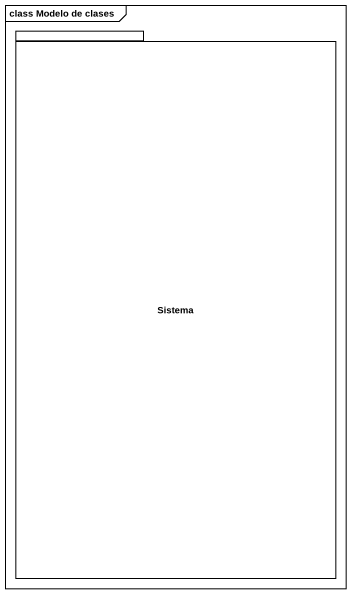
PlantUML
@startuml
mainframe class Modelo de clases
package Sistema {
}
@enduml
